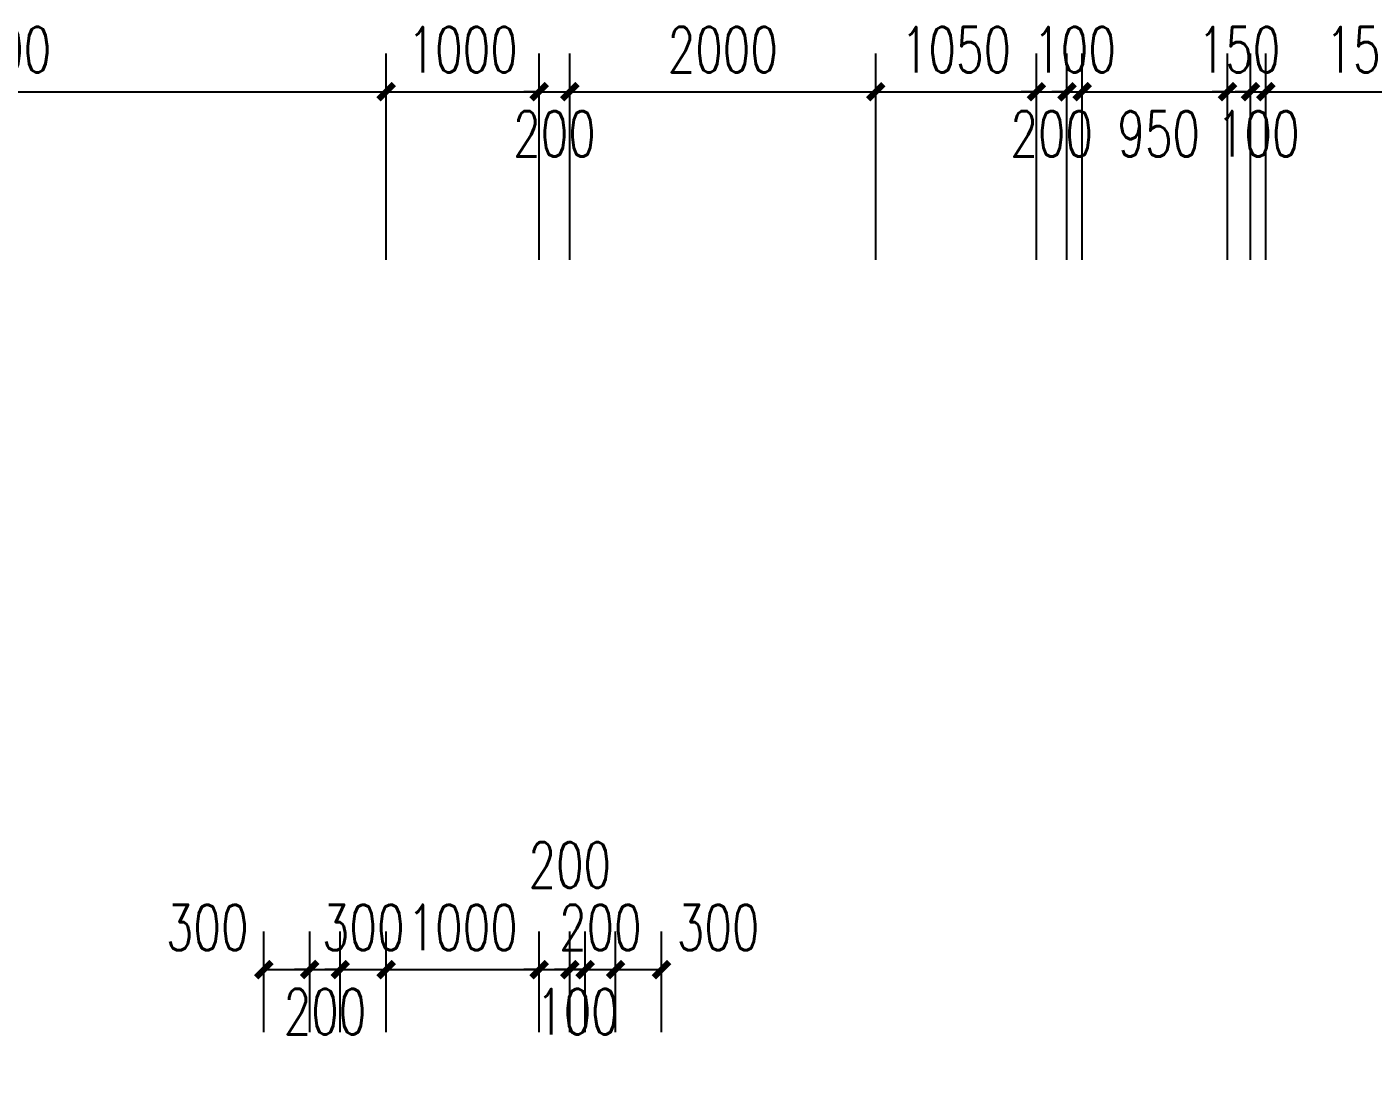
# Model space of a CAD drawing. Extents: x 41972 to 370663, y -1070170 to -109687.
# Drawn here: x 155499 to 164298, y -119237 to -112363 of the extents above; entities that cross this region are included whole.
import ezdxf

# ---------------------------------------------------------------- set-up
doc = ezdxf.new("R2010")
doc.units = 0
doc.header["$LTSCALE"] = 1000
doc.header["$MEASUREMENT"] = 0
doc.layers.get('Defpoints').update_dxf_attribs({"color": 250})
doc.layers.add('A-PUB_DIM_细部尺寸', color=64, linetype='Continuous')
doc.styles.add('_TCH_DIM_T3', font='SIMPLEX', dxfattribs={"width": 0.705882, "bigfont": 'GBCBIG.shx'})
doc.dimstyles.new('_TCH_ARCH&&100', dxfattribs={"dimtxt": 297.5, "dimasz": 100, "dimexe": 250, "dimexo": 300, "dimgap": 126.25, "dimtad": 1, "dimdec": 0, "dimzin": 0, "dimdsep": 46, "dimtxsty": '_TCH_DIM_T3', "dimblk": 'ARCHTICK', "dimcen": 0.09, "dimclrt": 7, "dimazin": 2, "dimtfac": 1, "dimtdec": 0, "dimtix": 1, "dimtmove": 2, "dimatfit": 3, "dimfxl": 100, "dimtolj": 1, "dimtzin": 0, "dimarcsym": 0})

# ---------------------------------------------------------------- blocks, each defined once
blk = doc.blocks.new('_ArchTick')
at = {"color": 0, "linetype": 'ByBlock', "const_width": 0.4}
blk.add_lwpolyline([(-0.5, -0.5), (0.5, 0.5)], dxfattribs=at)
blk = doc.blocks.new('*D5554')
at = {"layer": 'A-PUB_DIM_细部尺寸', "color": 0, "lineweight": -2, "transparency": 16777216}
for p, q in [((152747, -150549.3), (152747, -149199.3)), ((157847, -150549.3), (157847, -149199.3)), ((152747, -149449.3), (157847, -149449.3))]:
    blk.add_line(p, q, dxfattribs=at)
at = {"layer": 'Defpoints', "color": 0, "transparency": 16777216}
for p in [(157847, -149449.3), (152747, -150849.3), (157847, -150849.3)]:
    blk.add_point(p, dxfattribs=at)
at = {"layer": 'A-PUB_DIM_细部尺寸', "color": 0, "lineweight": -2, "transparency": 16777216, "xscale": 100, "yscale": 100, "zscale": 100, "rotation": 180}
blk.add_blockref('_ArchTick', (152747, -149449.3), dxfattribs=at)
at = {"layer": 'A-PUB_DIM_细部尺寸', "color": 0, "lineweight": -2, "transparency": 16777216, "xscale": 100, "yscale": 100, "zscale": 100}
blk.add_blockref('_ArchTick', (157847, -149449.3), dxfattribs=at)
at = {"layer": 'A-PUB_DIM_细部尺寸', "color": 7, "transparency": 16777216, "insert": (155297, -149174.3), "char_height": 297.5, "attachment_point": 5, "style": '_TCH_DIM_T3'}
blk.add_mtext('\\A1;5100', dxfattribs=at)
blk = doc.blocks.new('*D5555')
at = {"layer": 'A-PUB_DIM_细部尺寸', "color": 0, "lineweight": -2, "transparency": 16777216}
for p, q in [((157847, -150549.3), (157847, -149199.3)), ((158847, -150549.3), (158847, -149199.3)), ((157847, -149449.3), (158847, -149449.3))]:
    blk.add_line(p, q, dxfattribs=at)
at = {"layer": 'Defpoints', "color": 0, "transparency": 16777216}
for p in [(158847, -149449.3), (157847, -150849.3), (158847, -150849.3)]:
    blk.add_point(p, dxfattribs=at)
at = {"layer": 'A-PUB_DIM_细部尺寸', "color": 0, "lineweight": -2, "transparency": 16777216, "xscale": 100, "yscale": 100, "zscale": 100, "rotation": 180}
blk.add_blockref('_ArchTick', (157847, -149449.3), dxfattribs=at)
at = {"layer": 'A-PUB_DIM_细部尺寸', "color": 0, "lineweight": -2, "transparency": 16777216, "xscale": 100, "yscale": 100, "zscale": 100}
blk.add_blockref('_ArchTick', (158847, -149449.3), dxfattribs=at)
at = {"layer": 'A-PUB_DIM_细部尺寸', "color": 7, "transparency": 16777216, "insert": (158347, -149174.3), "char_height": 297.5, "attachment_point": 5, "style": '_TCH_DIM_T3'}
blk.add_mtext('\\A1;1000', dxfattribs=at)
blk = doc.blocks.new('*D5556')
at = {"layer": 'A-PUB_DIM_细部尺寸', "color": 0, "lineweight": -2, "transparency": 16777216}
for p, q in [((158847, -150549.3), (158847, -149199.3)), ((159047, -150549.3), (159047, -149199.3)), ((158847, -149449.3), (158747, -149449.3)), ((158847, -149449.3), (159047, -149449.3)), ((159047, -149449.3), (159147, -149449.3))]:
    blk.add_line(p, q, dxfattribs=at)
at = {"layer": 'Defpoints', "color": 0, "transparency": 16777216}
for p in [(159047, -149449.3), (158847, -150849.3), (159047, -150849.3)]:
    blk.add_point(p, dxfattribs=at)
at = {"layer": 'A-PUB_DIM_细部尺寸', "color": 0, "lineweight": -2, "transparency": 16777216, "xscale": 100, "yscale": 100, "zscale": 100}
blk.add_blockref('_ArchTick', (158847, -149449.3), dxfattribs=at)
at = {"layer": 'A-PUB_DIM_细部尺寸', "color": 0, "lineweight": -2, "transparency": 16777216, "xscale": 100, "yscale": 100, "zscale": 100, "rotation": 180}
blk.add_blockref('_ArchTick', (159047, -149449.3), dxfattribs=at)
at = {"layer": 'A-PUB_DIM_细部尺寸', "color": 7, "transparency": 16777216, "insert": (158947, -149724.3), "char_height": 297.5, "attachment_point": 5, "style": '_TCH_DIM_T3'}
blk.add_mtext('\\A1;200', dxfattribs=at)
blk = doc.blocks.new('*D5557')
at = {"layer": 'A-PUB_DIM_细部尺寸', "color": 0, "lineweight": -2, "transparency": 16777216}
for p, q in [((159047, -150549.3), (159047, -149199.3)), ((161047, -150549.3), (161047, -149199.3)), ((159047, -149449.3), (161047, -149449.3))]:
    blk.add_line(p, q, dxfattribs=at)
at = {"layer": 'Defpoints', "color": 0, "transparency": 16777216}
for p in [(161047, -149449.3), (159047, -150849.3), (161047, -150849.3)]:
    blk.add_point(p, dxfattribs=at)
at = {"layer": 'A-PUB_DIM_细部尺寸', "color": 0, "lineweight": -2, "transparency": 16777216, "xscale": 100, "yscale": 100, "zscale": 100, "rotation": 180}
blk.add_blockref('_ArchTick', (159047, -149449.3), dxfattribs=at)
at = {"layer": 'A-PUB_DIM_细部尺寸', "color": 0, "lineweight": -2, "transparency": 16777216, "xscale": 100, "yscale": 100, "zscale": 100}
blk.add_blockref('_ArchTick', (161047, -149449.3), dxfattribs=at)
at = {"layer": 'A-PUB_DIM_细部尺寸', "color": 7, "transparency": 16777216, "insert": (160047, -149174.3), "char_height": 297.5, "attachment_point": 5, "style": '_TCH_DIM_T3'}
blk.add_mtext('\\A1;2000', dxfattribs=at)
blk = doc.blocks.new('*D5558')
at = {"layer": 'A-PUB_DIM_细部尺寸', "color": 0, "lineweight": -2, "transparency": 16777216}
for p, q in [((161047, -150549.3), (161047, -149199.3)), ((162097, -150549.3), (162097, -149199.3)), ((161047, -149449.3), (162097, -149449.3))]:
    blk.add_line(p, q, dxfattribs=at)
at = {"layer": 'Defpoints', "color": 0, "transparency": 16777216}
for p in [(162097, -149449.3), (161047, -150849.3), (162097, -150849.3)]:
    blk.add_point(p, dxfattribs=at)
at = {"layer": 'A-PUB_DIM_细部尺寸', "color": 0, "lineweight": -2, "transparency": 16777216, "xscale": 100, "yscale": 100, "zscale": 100, "rotation": 180}
blk.add_blockref('_ArchTick', (161047, -149449.3), dxfattribs=at)
at = {"layer": 'A-PUB_DIM_细部尺寸', "color": 0, "lineweight": -2, "transparency": 16777216, "xscale": 100, "yscale": 100, "zscale": 100}
blk.add_blockref('_ArchTick', (162097, -149449.3), dxfattribs=at)
at = {"layer": 'A-PUB_DIM_细部尺寸', "color": 7, "transparency": 16777216, "insert": (161572, -149174.3), "char_height": 297.5, "attachment_point": 5, "style": '_TCH_DIM_T3'}
blk.add_mtext('\\A1;1050', dxfattribs=at)
blk = doc.blocks.new('*D5559')
at = {"layer": 'A-PUB_DIM_细部尺寸', "color": 0, "lineweight": -2, "transparency": 16777216}
for p, q in [((162097, -150549.3), (162097, -149199.3)), ((162297, -150549.3), (162297, -149199.3)), ((162097, -149449.3), (161997, -149449.3)), ((162097, -149449.3), (162297, -149449.3)), ((162297, -149449.3), (162397, -149449.3))]:
    blk.add_line(p, q, dxfattribs=at)
at = {"layer": 'Defpoints', "color": 0, "transparency": 16777216}
for p in [(162297, -149449.3), (162097, -150849.3), (162297, -150849.3)]:
    blk.add_point(p, dxfattribs=at)
at = {"layer": 'A-PUB_DIM_细部尺寸', "color": 0, "lineweight": -2, "transparency": 16777216, "xscale": 100, "yscale": 100, "zscale": 100}
blk.add_blockref('_ArchTick', (162097, -149449.3), dxfattribs=at)
at = {"layer": 'A-PUB_DIM_细部尺寸', "color": 0, "lineweight": -2, "transparency": 16777216, "xscale": 100, "yscale": 100, "zscale": 100, "rotation": 180}
blk.add_blockref('_ArchTick', (162297, -149449.3), dxfattribs=at)
at = {"layer": 'A-PUB_DIM_细部尺寸', "color": 7, "transparency": 16777216, "insert": (162197, -149724.3), "char_height": 297.5, "attachment_point": 5, "style": '_TCH_DIM_T3'}
blk.add_mtext('\\A1;200', dxfattribs=at)
blk = doc.blocks.new('*D5560')
at = {"layer": 'A-PUB_DIM_细部尺寸', "color": 0, "lineweight": -2, "transparency": 16777216}
for p, q in [((162297, -150549.3), (162297, -149199.3)), ((162397, -150549.3), (162397, -149199.3)), ((162297, -149449.3), (162197, -149449.3)), ((162297, -149449.3), (162397, -149449.3)), ((162397, -149449.3), (162497, -149449.3))]:
    blk.add_line(p, q, dxfattribs=at)
at = {"layer": 'Defpoints', "color": 0, "transparency": 16777216}
for p in [(162397, -149449.3), (162297, -150849.3), (162397, -150849.3)]:
    blk.add_point(p, dxfattribs=at)
at = {"layer": 'A-PUB_DIM_细部尺寸', "color": 0, "lineweight": -2, "transparency": 16777216, "xscale": 100, "yscale": 100, "zscale": 100}
blk.add_blockref('_ArchTick', (162297, -149449.3), dxfattribs=at)
at = {"layer": 'A-PUB_DIM_细部尺寸', "color": 0, "lineweight": -2, "transparency": 16777216, "xscale": 100, "yscale": 100, "zscale": 100, "rotation": 180}
blk.add_blockref('_ArchTick', (162397, -149449.3), dxfattribs=at)
at = {"layer": 'A-PUB_DIM_细部尺寸', "color": 7, "transparency": 16777216, "insert": (162347, -149174.3), "char_height": 297.5, "attachment_point": 5, "style": '_TCH_DIM_T3'}
blk.add_mtext('\\A1;100', dxfattribs=at)
blk = doc.blocks.new('*D5561')
at = {"layer": 'A-PUB_DIM_细部尺寸', "color": 0, "lineweight": -2, "transparency": 16777216}
for p, q in [((162397, -150549.3), (162397, -149199.3)), ((163347, -150549.3), (163347, -149199.3)), ((162397, -149449.3), (163347, -149449.3))]:
    blk.add_line(p, q, dxfattribs=at)
at = {"layer": 'Defpoints', "color": 0, "transparency": 16777216}
for p in [(163347, -149449.3), (162397, -150849.3), (163347, -150849.3)]:
    blk.add_point(p, dxfattribs=at)
at = {"layer": 'A-PUB_DIM_细部尺寸', "color": 0, "lineweight": -2, "transparency": 16777216, "xscale": 100, "yscale": 100, "zscale": 100, "rotation": 180}
blk.add_blockref('_ArchTick', (162397, -149449.3), dxfattribs=at)
at = {"layer": 'A-PUB_DIM_细部尺寸', "color": 0, "lineweight": -2, "transparency": 16777216, "xscale": 100, "yscale": 100, "zscale": 100}
blk.add_blockref('_ArchTick', (163347, -149449.3), dxfattribs=at)
at = {"layer": 'A-PUB_DIM_细部尺寸', "color": 7, "transparency": 16777216, "insert": (162897, -149724.3), "char_height": 297.5, "attachment_point": 5, "style": '_TCH_DIM_T3'}
blk.add_mtext('\\A1;950', dxfattribs=at)
blk = doc.blocks.new('*D5562')
at = {"layer": 'A-PUB_DIM_细部尺寸', "color": 0, "lineweight": -2, "transparency": 16777216}
for p, q in [((163347, -150549.3), (163347, -149199.3)), ((163497, -150549.3), (163497, -149199.3)), ((163347, -149449.3), (163247, -149449.3)), ((163347, -149449.3), (163497, -149449.3)), ((163497, -149449.3), (163597, -149449.3))]:
    blk.add_line(p, q, dxfattribs=at)
at = {"layer": 'Defpoints', "color": 0, "transparency": 16777216}
for p in [(163497, -149449.3), (163347, -150849.3), (163497, -150849.3)]:
    blk.add_point(p, dxfattribs=at)
at = {"layer": 'A-PUB_DIM_细部尺寸', "color": 0, "lineweight": -2, "transparency": 16777216, "xscale": 100, "yscale": 100, "zscale": 100}
blk.add_blockref('_ArchTick', (163347, -149449.3), dxfattribs=at)
at = {"layer": 'A-PUB_DIM_细部尺寸', "color": 0, "lineweight": -2, "transparency": 16777216, "xscale": 100, "yscale": 100, "zscale": 100, "rotation": 180}
blk.add_blockref('_ArchTick', (163497, -149449.3), dxfattribs=at)
at = {"layer": 'A-PUB_DIM_细部尺寸', "color": 7, "transparency": 16777216, "insert": (163422, -149174.3), "char_height": 297.5, "attachment_point": 5, "style": '_TCH_DIM_T3'}
blk.add_mtext('\\A1;150', dxfattribs=at)
blk = doc.blocks.new('*D5563')
at = {"layer": 'A-PUB_DIM_细部尺寸', "color": 0, "lineweight": -2, "transparency": 16777216}
for p, q in [((163497, -150549.3), (163497, -149199.3)), ((163597, -150549.3), (163597, -149199.3)), ((163497, -149449.3), (163397, -149449.3)), ((163497, -149449.3), (163597, -149449.3)), ((163597, -149449.3), (163697, -149449.3))]:
    blk.add_line(p, q, dxfattribs=at)
at = {"layer": 'Defpoints', "color": 0, "transparency": 16777216}
for p in [(163597, -149449.3), (163497, -150849.3), (163597, -150849.3)]:
    blk.add_point(p, dxfattribs=at)
at = {"layer": 'A-PUB_DIM_细部尺寸', "color": 0, "lineweight": -2, "transparency": 16777216, "xscale": 100, "yscale": 100, "zscale": 100}
blk.add_blockref('_ArchTick', (163497, -149449.3), dxfattribs=at)
at = {"layer": 'A-PUB_DIM_细部尺寸', "color": 0, "lineweight": -2, "transparency": 16777216, "xscale": 100, "yscale": 100, "zscale": 100, "rotation": 180}
blk.add_blockref('_ArchTick', (163597, -149449.3), dxfattribs=at)
at = {"layer": 'A-PUB_DIM_细部尺寸', "color": 7, "transparency": 16777216, "insert": (163547, -149724.3), "char_height": 297.5, "attachment_point": 5, "style": '_TCH_DIM_T3'}
blk.add_mtext('\\A1;100', dxfattribs=at)
blk = doc.blocks.new('*D5564')
at = {"layer": 'A-PUB_DIM_细部尺寸', "color": 0, "lineweight": -2, "transparency": 16777216}
for p, q in [((163597, -150549.3), (163597, -149199.3)), ((165097, -150549.3), (165097, -149199.3)), ((163597, -149449.3), (165097, -149449.3))]:
    blk.add_line(p, q, dxfattribs=at)
at = {"layer": 'Defpoints', "color": 0, "transparency": 16777216}
for p in [(165097, -149449.3), (163597, -150849.3), (165097, -150849.3)]:
    blk.add_point(p, dxfattribs=at)
at = {"layer": 'A-PUB_DIM_细部尺寸', "color": 0, "lineweight": -2, "transparency": 16777216, "xscale": 100, "yscale": 100, "zscale": 100, "rotation": 180}
blk.add_blockref('_ArchTick', (163597, -149449.3), dxfattribs=at)
at = {"layer": 'A-PUB_DIM_细部尺寸', "color": 0, "lineweight": -2, "transparency": 16777216, "xscale": 100, "yscale": 100, "zscale": 100}
blk.add_blockref('_ArchTick', (165097, -149449.3), dxfattribs=at)
at = {"layer": 'A-PUB_DIM_细部尺寸', "color": 7, "transparency": 16777216, "insert": (164347, -149174.3), "char_height": 297.5, "attachment_point": 5, "style": '_TCH_DIM_T3'}
blk.add_mtext('\\A1;1500', dxfattribs=at)
blk = doc.blocks.new('*D6373')
at = {"layer": 'A-PUB_DIM_细部尺寸', "color": 0, "lineweight": -2, "transparency": 16777216}
for p, q in [((159347, -118936.5), (159347, -118277.3)), ((159647, -118936.5), (159647, -118277.3)), ((159347, -118527.3), (159647, -118527.3))]:
    blk.add_line(p, q, dxfattribs=at)
at = {"layer": 'Defpoints', "color": 0, "transparency": 16777216}
for p in [(159647, -118527.3), (159347, -119236.5), (159647, -119236.5)]:
    blk.add_point(p, dxfattribs=at)
at = {"layer": 'A-PUB_DIM_细部尺寸', "color": 0, "lineweight": -2, "transparency": 16777216, "xscale": 100, "yscale": 100, "zscale": 100, "rotation": 180}
blk.add_blockref('_ArchTick', (159347, -118527.3), dxfattribs=at)
at = {"layer": 'A-PUB_DIM_细部尺寸', "color": 0, "lineweight": -2, "transparency": 16777216, "xscale": 100, "yscale": 100, "zscale": 100}
blk.add_blockref('_ArchTick', (159647, -118527.3), dxfattribs=at)
at = {"layer": 'A-PUB_DIM_细部尺寸', "color": 7, "transparency": 16777216, "insert": (160017, -118252.3), "char_height": 297.5, "attachment_point": 5, "style": '_TCH_DIM_T3'}
blk.add_mtext('\\A1;300', dxfattribs=at)
blk = doc.blocks.new('*D6374')
at = {"layer": 'A-PUB_DIM_细部尺寸', "color": 0, "lineweight": -2, "transparency": 16777216}
for p, q in [((159147, -118936.5), (159147, -118277.3)), ((159347, -118936.5), (159347, -118277.3)), ((159147, -118527.3), (159047, -118527.3)), ((159147, -118527.3), (159347, -118527.3)), ((159347, -118527.3), (159447, -118527.3))]:
    blk.add_line(p, q, dxfattribs=at)
at = {"layer": 'Defpoints', "color": 0, "transparency": 16777216}
for p in [(159347, -118527.3), (159147, -119236.5), (159347, -119236.5)]:
    blk.add_point(p, dxfattribs=at)
at = {"layer": 'A-PUB_DIM_细部尺寸', "color": 0, "lineweight": -2, "transparency": 16777216, "xscale": 100, "yscale": 100, "zscale": 100}
blk.add_blockref('_ArchTick', (159147, -118527.3), dxfattribs=at)
at = {"layer": 'A-PUB_DIM_细部尺寸', "color": 0, "lineweight": -2, "transparency": 16777216, "xscale": 100, "yscale": 100, "zscale": 100, "rotation": 180}
blk.add_blockref('_ArchTick', (159347, -118527.3), dxfattribs=at)
at = {"layer": 'A-PUB_DIM_细部尺寸', "color": 7, "transparency": 16777216, "insert": (159247, -118252.3), "char_height": 297.5, "attachment_point": 5, "style": '_TCH_DIM_T3'}
blk.add_mtext('\\A1;200', dxfattribs=at)
blk = doc.blocks.new('*D6375')
at = {"layer": 'A-PUB_DIM_细部尺寸', "color": 0, "lineweight": -2, "transparency": 16777216}
for p, q in [((159047, -118936.5), (159047, -118277.3)), ((159147, -118936.5), (159147, -118277.3)), ((159047, -118527.3), (158947, -118527.3)), ((159047, -118527.3), (159147, -118527.3)), ((159147, -118527.3), (159247, -118527.3))]:
    blk.add_line(p, q, dxfattribs=at)
at = {"layer": 'Defpoints', "color": 0, "transparency": 16777216}
for p in [(159147, -118527.3), (159047, -119236.5), (159147, -119236.5)]:
    blk.add_point(p, dxfattribs=at)
at = {"layer": 'A-PUB_DIM_细部尺寸', "color": 0, "lineweight": -2, "transparency": 16777216, "xscale": 100, "yscale": 100, "zscale": 100}
blk.add_blockref('_ArchTick', (159047, -118527.3), dxfattribs=at)
at = {"layer": 'A-PUB_DIM_细部尺寸', "color": 0, "lineweight": -2, "transparency": 16777216, "xscale": 100, "yscale": 100, "zscale": 100, "rotation": 180}
blk.add_blockref('_ArchTick', (159147, -118527.3), dxfattribs=at)
at = {"layer": 'A-PUB_DIM_细部尺寸', "color": 7, "transparency": 16777216, "insert": (159097, -118802.3), "char_height": 297.5, "attachment_point": 5, "style": '_TCH_DIM_T3'}
blk.add_mtext('\\A1;100', dxfattribs=at)
blk = doc.blocks.new('*D6376')
at = {"layer": 'A-PUB_DIM_细部尺寸', "color": 0, "lineweight": -2, "transparency": 16777216}
for p, q in [((158847, -118936.5), (158847, -118277.3)), ((159047, -118936.5), (159047, -118277.3)), ((158847, -118527.3), (158747, -118527.3)), ((158847, -118527.3), (159047, -118527.3)), ((159047, -118527.3), (159147, -118527.3))]:
    blk.add_line(p, q, dxfattribs=at)
at = {"layer": 'Defpoints', "color": 0, "transparency": 16777216}
for p in [(159047, -118527.3), (158847, -119236.5), (159047, -119236.5)]:
    blk.add_point(p, dxfattribs=at)
at = {"layer": 'A-PUB_DIM_细部尺寸', "color": 0, "lineweight": -2, "transparency": 16777216, "xscale": 100, "yscale": 100, "zscale": 100}
blk.add_blockref('_ArchTick', (158847, -118527.3), dxfattribs=at)
at = {"layer": 'A-PUB_DIM_细部尺寸', "color": 0, "lineweight": -2, "transparency": 16777216, "xscale": 100, "yscale": 100, "zscale": 100, "rotation": 180}
blk.add_blockref('_ArchTick', (159047, -118527.3), dxfattribs=at)
at = {"layer": 'A-PUB_DIM_细部尺寸', "color": 7, "transparency": 16777216, "insert": (159047, -117842.8), "char_height": 297.5, "attachment_point": 5, "style": '_TCH_DIM_T3'}
blk.add_mtext('\\A1;200', dxfattribs=at)
blk = doc.blocks.new('*D6377')
at = {"layer": 'A-PUB_DIM_细部尺寸', "color": 0, "lineweight": -2, "transparency": 16777216}
for p, q in [((157847, -118936.5), (157847, -118277.3)), ((158847, -118936.5), (158847, -118277.3)), ((157847, -118527.3), (158847, -118527.3))]:
    blk.add_line(p, q, dxfattribs=at)
at = {"layer": 'Defpoints', "color": 0, "transparency": 16777216}
for p in [(158847, -118527.3), (157847, -119236.5), (158847, -119236.5)]:
    blk.add_point(p, dxfattribs=at)
at = {"layer": 'A-PUB_DIM_细部尺寸', "color": 0, "lineweight": -2, "transparency": 16777216, "xscale": 100, "yscale": 100, "zscale": 100, "rotation": 180}
blk.add_blockref('_ArchTick', (157847, -118527.3), dxfattribs=at)
at = {"layer": 'A-PUB_DIM_细部尺寸', "color": 0, "lineweight": -2, "transparency": 16777216, "xscale": 100, "yscale": 100, "zscale": 100}
blk.add_blockref('_ArchTick', (158847, -118527.3), dxfattribs=at)
at = {"layer": 'A-PUB_DIM_细部尺寸', "color": 7, "transparency": 16777216, "insert": (158347, -118252.3), "char_height": 297.5, "attachment_point": 5, "style": '_TCH_DIM_T3'}
blk.add_mtext('\\A1;1000', dxfattribs=at)
blk = doc.blocks.new('*D6378')
at = {"layer": 'A-PUB_DIM_细部尺寸', "color": 0, "lineweight": -2, "transparency": 16777216}
for p, q in [((157547, -118936.5), (157547, -118277.3)), ((157847, -118936.5), (157847, -118277.3)), ((157547, -118527.3), (157447, -118527.3)), ((157547, -118527.3), (157847, -118527.3)), ((157847, -118527.3), (157947, -118527.3))]:
    blk.add_line(p, q, dxfattribs=at)
at = {"layer": 'Defpoints', "color": 0, "transparency": 16777216}
for p in [(157847, -118527.3), (157547, -119236.5), (157847, -119236.5)]:
    blk.add_point(p, dxfattribs=at)
at = {"layer": 'A-PUB_DIM_细部尺寸', "color": 0, "lineweight": -2, "transparency": 16777216, "xscale": 100, "yscale": 100, "zscale": 100}
blk.add_blockref('_ArchTick', (157547, -118527.3), dxfattribs=at)
at = {"layer": 'A-PUB_DIM_细部尺寸', "color": 0, "lineweight": -2, "transparency": 16777216, "xscale": 100, "yscale": 100, "zscale": 100, "rotation": 180}
blk.add_blockref('_ArchTick', (157847, -118527.3), dxfattribs=at)
at = {"layer": 'A-PUB_DIM_细部尺寸', "color": 7, "transparency": 16777216, "insert": (157697, -118252.3), "char_height": 297.5, "attachment_point": 5, "style": '_TCH_DIM_T3'}
blk.add_mtext('\\A1;300', dxfattribs=at)
blk = doc.blocks.new('*D6379')
at = {"layer": 'A-PUB_DIM_细部尺寸', "color": 0, "lineweight": -2, "transparency": 16777216}
for p, q in [((157347, -118936.5), (157347, -118277.3)), ((157547, -118936.5), (157547, -118277.3)), ((157347, -118527.3), (157247, -118527.3)), ((157347, -118527.3), (157547, -118527.3)), ((157547, -118527.3), (157647, -118527.3))]:
    blk.add_line(p, q, dxfattribs=at)
at = {"layer": 'Defpoints', "color": 0, "transparency": 16777216}
for p in [(157547, -118527.3), (157347, -119236.5), (157547, -119236.5)]:
    blk.add_point(p, dxfattribs=at)
at = {"layer": 'A-PUB_DIM_细部尺寸', "color": 0, "lineweight": -2, "transparency": 16777216, "xscale": 100, "yscale": 100, "zscale": 100}
blk.add_blockref('_ArchTick', (157347, -118527.3), dxfattribs=at)
at = {"layer": 'A-PUB_DIM_细部尺寸', "color": 0, "lineweight": -2, "transparency": 16777216, "xscale": 100, "yscale": 100, "zscale": 100, "rotation": 180}
blk.add_blockref('_ArchTick', (157547, -118527.3), dxfattribs=at)
at = {"layer": 'A-PUB_DIM_细部尺寸', "color": 7, "transparency": 16777216, "insert": (157447, -118802.3), "char_height": 297.5, "attachment_point": 5, "style": '_TCH_DIM_T3'}
blk.add_mtext('\\A1;200', dxfattribs=at)
blk = doc.blocks.new('*D6380')
at = {"layer": 'A-PUB_DIM_细部尺寸', "color": 0, "lineweight": -2, "transparency": 16777216}
for p, q in [((157047, -118936.5), (157047, -118277.3)), ((157347, -118936.5), (157347, -118277.3)), ((157047, -118527.3), (157347, -118527.3))]:
    blk.add_line(p, q, dxfattribs=at)
at = {"layer": 'Defpoints', "color": 0, "transparency": 16777216}
for p in [(157347, -118527.3), (157047, -119236.5), (157347, -119236.5)]:
    blk.add_point(p, dxfattribs=at)
at = {"layer": 'A-PUB_DIM_细部尺寸', "color": 0, "lineweight": -2, "transparency": 16777216, "xscale": 100, "yscale": 100, "zscale": 100, "rotation": 180}
blk.add_blockref('_ArchTick', (157047, -118527.3), dxfattribs=at)
at = {"layer": 'A-PUB_DIM_细部尺寸', "color": 0, "lineweight": -2, "transparency": 16777216, "xscale": 100, "yscale": 100, "zscale": 100}
blk.add_blockref('_ArchTick', (157347, -118527.3), dxfattribs=at)
at = {"layer": 'A-PUB_DIM_细部尺寸', "color": 7, "transparency": 16777216, "insert": (156677, -118252.3), "char_height": 297.5, "attachment_point": 5, "style": '_TCH_DIM_T3'}
blk.add_mtext('\\A1;300', dxfattribs=at)
blk = doc.blocks.new('sdcc')
at = {"layer": 'A-PUB_DIM_细部尺寸'}
for p1, p2, picture, middle in [((152747, -150849.3), (157847, -150849.3), '*D5554', (155297, -149174.3)), ((157847, -150849.3), (158847, -150849.3), '*D5555', (158347, -149174.3)), ((159047, -150849.3), (161047, -150849.3), '*D5557', (160047, -149174.3)), ((161047, -150849.3), (162097, -150849.3), '*D5558', (161572, -149174.3)), ((162297, -150849.3), (162397, -150849.3), '*D5560', (162347, -149174.3)), ((163347, -150849.3), (163497, -150849.3), '*D5562', (163422, -149174.3)), ((163597, -150849.3), (165097, -150849.3), '*D5564', (164347, -149174.3))]:
    dim = blk.add_aligned_dim(p1=p1, p2=p2, distance=1400, dimstyle='_TCH_ARCH&&100', dxfattribs=at)
    dim.commit()
    dim.dimension.update_dxf_attribs({"geometry": picture, "text_midpoint": middle})
for base, p1, p2, picture, middle in [((159047, -149449.3), (158847, -150849.3), (159047, -150849.3), '*D5556', (158947, -149724.3)), ((162297, -149449.3), (162097, -150849.3), (162297, -150849.3), '*D5559', (162197, -149724.3)), ((163347, -149449.3), (162397, -150849.3), (163347, -150849.3), '*D5561', (162897, -149724.3)), ((163597, -149449.3), (163497, -150849.3), (163597, -150849.3), '*D5563', (163547, -149724.3))]:
    dim = blk.add_linear_dim(base=base, p1=p1, p2=p2, angle=0, dimstyle='_TCH_ARCH&&100', dxfattribs=at)
    dim.commit()
    dim.dimension.update_dxf_attribs({"geometry": picture, "text_midpoint": middle, "dimtype": 161})
blk = doc.blocks.new('7d')
at = {"layer": 'A-PUB_DIM_细部尺寸'}
for base, p1, p2, picture, middle in [((159047, -118527.3), (158847, -119236.5), (159047, -119236.5), '*D6376', (159047, -117842.8)), ((157347, -118527.3), (157047, -119236.5), (157347, -119236.5), '*D6380', (156677, -118252.3)), ((159647, -118527.3), (159347, -119236.5), (159647, -119236.5), '*D6373', (160017, -118252.3)), ((157547, -118527.3), (157347, -119236.5), (157547, -119236.5), '*D6379', (157447, -118802.3)), ((159147, -118527.3), (159047, -119236.5), (159147, -119236.5), '*D6375', (159097, -118802.3))]:
    dim = blk.add_linear_dim(base=base, p1=p1, p2=p2, angle=0, dimstyle='_TCH_ARCH&&100', dxfattribs=at)
    dim.commit()
    dim.dimension.update_dxf_attribs({"geometry": picture, "text_midpoint": middle, "dimtype": 161})
for p1, p2, picture, middle in [((157547, -119236.5), (157847, -119236.5), '*D6378', (157697, -118252.3)), ((157847, -119236.5), (158847, -119236.5), '*D6377', (158347, -118252.3)), ((159147, -119236.5), (159347, -119236.5), '*D6374', (159247, -118252.3))]:
    dim = blk.add_aligned_dim(p1=p1, p2=p2, distance=709.3, dimstyle='_TCH_ARCH&&100', dxfattribs=at)
    dim.commit()
    dim.dimension.update_dxf_attribs({"geometry": picture, "text_midpoint": middle})

msp = doc.modelspace()

# ---------------------------------------------------------------- block references
for name, p in [('sdcc', (0, 36662.8)), ('7d', (0, 0))]:
    msp.add_blockref(name, p)

doc.saveas('drawing.dxf')
